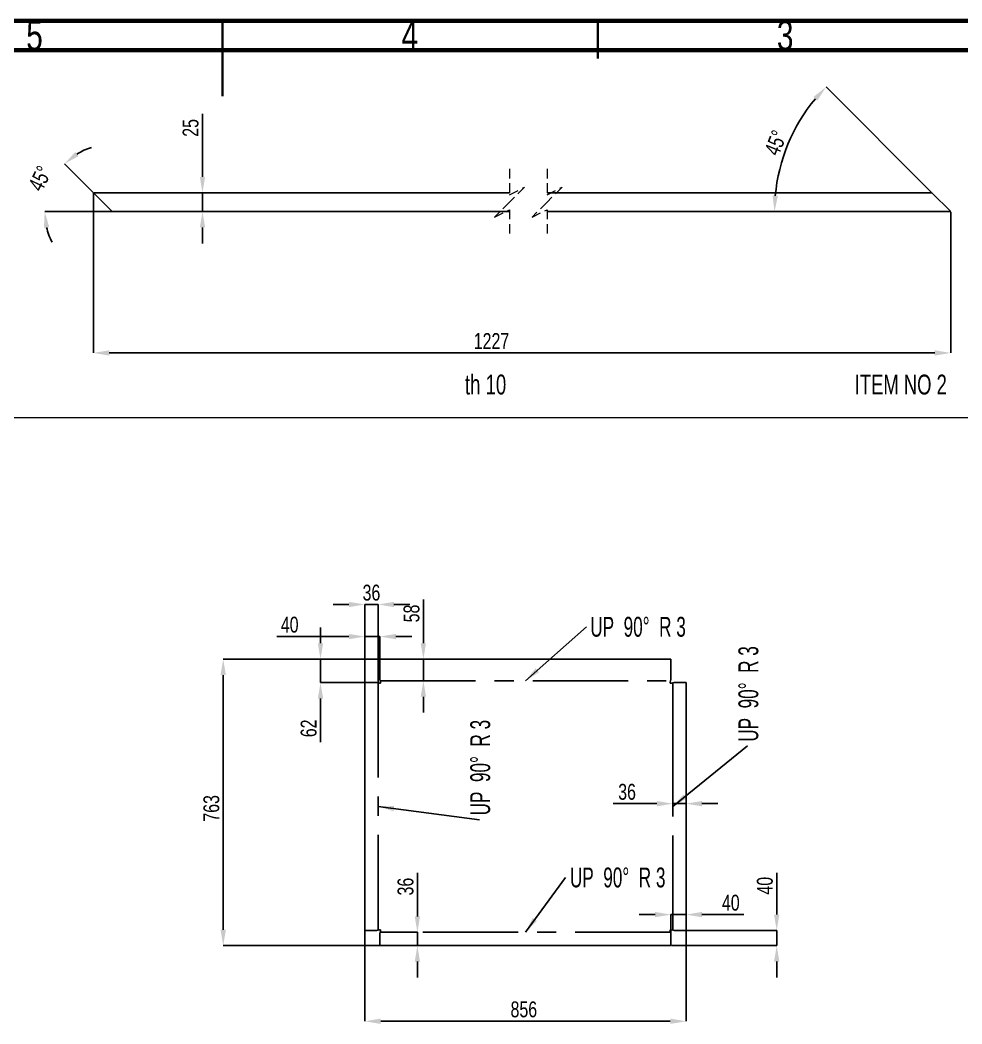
# Model space of a CAD drawing. Header units: millimetres. Extents: x 15 to 1266, y -324 to 294.
# Drawn here: x 1039.3 to 1164.8, y 160.7 to 294.4 of the extents above; entities that cross this region are included whole.
import ezdxf

# ---------------------------------------------------------------- set-up
doc = ezdxf.new("R2010")
doc.units = ezdxf.units.MM
doc.header["$PDSIZE"] = -1
doc.linetypes.add('CENTERX2', pattern=[20.32, 12.7, -2.54, 2.54, -2.54])
doc.linetypes.add('HIDDEN', pattern=[1.905, 1.27, -0.635])
doc.layers.add('FORMAT', color=7, linetype='Continuous')
doc.styles.add('SLDTEXTSTYLE0', font='TXT', dxfattribs={"width": 0.75})
doc.styles.add('SLDTEXTSTYLE14', font='TXT', dxfattribs={"width": 0.645833})
doc.styles.add('SLDTEXTSTYLE2', font='TXT', dxfattribs={"width": 0.7})
doc.styles.add('SLDTEXTSTYLE3', font='TXT', dxfattribs={"width": 0.694444})
doc.dimstyles.new('SLDDIMSTYLE1', dxfattribs={"dimtxt": 0.18, "dimasz": 2.116667, "dimexe": 0, "dimexo": 0.0625, "dimgap": 0, "dimtad": 0, "dimtih": 1, "dimtoh": 1, "dimdec": 0, "dimrnd": 1e-09, "dimzin": 0, "dimdsep": 46, "dimtxsty": 'Standard', "dimsah": 1, "dimcen": 0.09, "dimadec": 0, "dimazin": 0, "dimtfac": 2.116667, "dimtdec": 0, "dimtofl": 0, "dimtmove": 0, "dimatfit": 3, "dimfxl": 1, "dimfrac": 2, "dimtolj": 1, "dimtzin": 0, "dimarcsym": 0})
doc.dimstyles.new('SLDDIMSTYLE11', dxfattribs={"dimtxt": 2.116667, "dimasz": 2.116667, "dimexe": 0, "dimexo": 0.0625, "dimgap": 0.529167, "dimtad": 1, "dimdec": 0, "dimlfac": 20, "dimrnd": 1e-09, "dimzin": 12, "dimdsep": 46, "dimtxsty": 'SLDTEXTSTYLE0', "dimsah": 1, "dimcen": 0.09, "dimadec": 0, "dimazin": 3, "dimtfac": 1, "dimtdec": 0, "dimtmove": 0, "dimatfit": 0, "dimfxl": 1, "dimfrac": 2, "dimtolj": 1, "dimtzin": 12, "dimarcsym": 0})
doc.dimstyles.new('SLDDIMSTYLE12', dxfattribs={"dimtxt": 2.116667, "dimasz": 2.116667, "dimexe": 0, "dimexo": 0.0625, "dimgap": 0.529167, "dimtad": 1, "dimdec": 0, "dimlfac": 20, "dimrnd": 1e-09, "dimzin": 12, "dimdsep": 46, "dimtxsty": 'SLDTEXTSTYLE0', "dimsah": 1, "dimcen": 0.09, "dimadec": 0, "dimazin": 3, "dimtfac": 1, "dimtdec": 0, "dimtofl": 0, "dimtmove": 0, "dimatfit": 3, "dimfxl": 1, "dimfrac": 2, "dimtolj": 1, "dimtzin": 12, "dimarcsym": 0})
doc.dimstyles.new('SLDDIMSTYLE14', dxfattribs={"dimtxt": 2.116667, "dimasz": 2.116667, "dimexe": 0, "dimexo": 0.0625, "dimgap": 0.529167, "dimtad": 1, "dimdec": 4, "dimlfac": 10, "dimzin": 12, "dimdsep": 46, "dimtxsty": 'SLDTEXTSTYLE0', "dimsah": 1, "dimcen": 0.09, "dimazin": 3, "dimtfac": 1, "dimtofl": 0, "dimtmove": 0, "dimatfit": 3, "dimfxl": 1, "dimfrac": 2, "dimtolj": 1, "dimtzin": 12, "dimarcsym": 0})
doc.dimstyles.new('SLDDIMSTYLE8', dxfattribs={"dimtxt": 2.116667, "dimasz": 2.116667, "dimexe": 0, "dimexo": 0.0625, "dimgap": 0.529167, "dimtad": 1, "dimdec": 0, "dimlfac": 10, "dimrnd": 1e-09, "dimzin": 12, "dimdsep": 46, "dimtxsty": 'SLDTEXTSTYLE0', "dimsah": 1, "dimcen": 0.09, "dimadec": 0, "dimazin": 3, "dimtfac": 1, "dimtdec": 0, "dimtmove": 0, "dimatfit": 0, "dimfxl": 1, "dimfrac": 2, "dimtolj": 1, "dimtzin": 12, "dimarcsym": 0})
doc.dimstyles.new('SLDDIMSTYLE9', dxfattribs={"dimtxt": 2.116667, "dimasz": 2.116667, "dimexe": 0, "dimexo": 0.0625, "dimgap": 0.529167, "dimtad": 1, "dimdec": 0, "dimlfac": 10, "dimrnd": 1e-09, "dimzin": 12, "dimdsep": 46, "dimtxsty": 'SLDTEXTSTYLE0', "dimsah": 1, "dimcen": 0.09, "dimadec": 0, "dimazin": 3, "dimtfac": 1, "dimtdec": 0, "dimtofl": 0, "dimtmove": 0, "dimatfit": 3, "dimfxl": 1, "dimfrac": 2, "dimtolj": 1, "dimtzin": 12, "dimarcsym": 0})

# ---------------------------------------------------------------- blocks, each defined once
blk = doc.blocks.new('*D616')
at = {"layer": 'Defpoints', "color": 0}
for p in [(1085.22, 173.15), (1128.03, 173.15), (1085.22, 161.05)]:
    blk.add_point(p, dxfattribs=at)
at = {"layer": 'FORMAT', "color": 0, "lineweight": -2}
for p, q in [((1085.22, 173.09), (1085.22, 161.05)), ((1128.03, 173.09), (1128.03, 161.05)), ((1125.91, 161.05), (1087.34, 161.05))]:
    blk.add_line(p, q, dxfattribs=at)
at = {"layer": 'FORMAT', "color": 0}
for points in [[(1087.34, 161.41), (1087.34, 160.7), (1085.22, 161.05)], [(1125.91, 161.41), (1125.91, 160.7), (1128.03, 161.05)]]:
    blk.add_solid(points, dxfattribs=at)
at = {"layer": 'FORMAT', "color": 0, "insert": (1106.41, 163.7), "char_height": 2.117, "attachment_point": 2, "style": 'SLDTEXTSTYLE0'}
blk.add_mtext('\\A1;856', dxfattribs=at)
blk = doc.blocks.new('*D617')
at = {"layer": 'Defpoints', "color": 0}
for p in [(1066.36, 209.28), (1087.24, 209.28), (1087.24, 171.13)]:
    blk.add_point(p, dxfattribs=at)
at = {"layer": 'FORMAT', "color": 0, "lineweight": -2}
for p, q in [((1087.18, 209.28), (1066.36, 209.28)), ((1066.36, 173.24), (1066.36, 207.17)), ((1087.18, 171.13), (1066.36, 171.13))]:
    blk.add_line(p, q, dxfattribs=at)
at = {"layer": 'FORMAT', "color": 0}
for points in [[(1066.01, 207.17), (1066.72, 207.17), (1066.36, 209.28)], [(1066.01, 173.24), (1066.72, 173.24), (1066.36, 171.13)]]:
    blk.add_solid(points, dxfattribs=at)
at = {"layer": 'FORMAT', "color": 0, "insert": (1063.72, 189.41), "char_height": 2.117, "attachment_point": 2, "rotation": 90, "style": 'SLDTEXTSTYLE0'}
blk.add_mtext('\\A1;763', dxfattribs=at)
blk = doc.blocks.new('*D618')
at = {"layer": 'Defpoints', "color": 0}
for p in [(1087.24, 209.28), (1093.03, 209.28), (1087.28, 206.41)]:
    blk.add_point(p, dxfattribs=at)
at = {"layer": 'FORMAT', "color": 0, "lineweight": -2}
for p, q in [((1093.03, 211.4), (1093.03, 217.22)), ((1087.31, 209.28), (1093.03, 209.28)), ((1093.03, 206.41), (1093.03, 209.28)), ((1087.35, 206.41), (1093.03, 206.41)), ((1093.03, 204.29), (1093.03, 202.17))]:
    blk.add_line(p, q, dxfattribs=at)
at = {"layer": 'FORMAT', "color": 0}
for points in [[(1092.67, 211.4), (1093.38, 211.4), (1093.03, 209.28)], [(1092.67, 204.29), (1093.38, 204.29), (1093.03, 206.41)]]:
    blk.add_solid(points, dxfattribs=at)
at = {"layer": 'FORMAT', "color": 0, "insert": (1090.38, 215.37), "char_height": 2.117, "attachment_point": 2, "rotation": 90, "style": 'SLDTEXTSTYLE0'}
blk.add_mtext('\\A1;58', dxfattribs=at)
blk = doc.blocks.new('*D619')
at = {"layer": 'Defpoints', "color": 0}
for p in [(1128.03, 175.26), (1126, 172.73), (1128.03, 173.15)]:
    blk.add_point(p, dxfattribs=at)
at = {"layer": 'FORMAT', "color": 0, "lineweight": -2}
for p, q in [((1123.89, 175.26), (1121.77, 175.26)), ((1126, 172.79), (1126, 175.26)), ((1126, 175.26), (1128.03, 175.26)), ((1128.03, 173.21), (1128.03, 175.26)), ((1130.14, 175.26), (1135.7, 175.26))]:
    blk.add_line(p, q, dxfattribs=at)
at = {"layer": 'FORMAT', "color": 0}
for points in [[(1123.89, 175.62), (1123.89, 174.91), (1126, 175.26)], [(1130.14, 175.62), (1130.14, 174.91), (1128.03, 175.26)]]:
    blk.add_solid(points, dxfattribs=at)
at = {"layer": 'FORMAT', "color": 0, "insert": (1133.98, 177.91), "char_height": 2.117, "attachment_point": 2, "style": 'SLDTEXTSTYLE0'}
blk.add_mtext('\\A1;40', dxfattribs=at)
blk = doc.blocks.new('*D620')
at = {"layer": 'Defpoints', "color": 0}
for p in [(1128.03, 173.15), (1140.1, 173.15), (1126, 171.13)]:
    blk.add_point(p, dxfattribs=at)
at = {"layer": 'FORMAT', "color": 0, "lineweight": -2}
for p, q in [((1140.1, 175.27), (1140.1, 180.83)), ((1128.09, 173.15), (1140.1, 173.15)), ((1140.1, 171.13), (1140.1, 173.15)), ((1126.06, 171.13), (1140.1, 171.13)), ((1140.1, 169.01), (1140.1, 166.89))]:
    blk.add_line(p, q, dxfattribs=at)
at = {"layer": 'FORMAT', "color": 0}
for points in [[(1139.74, 175.27), (1140.45, 175.27), (1140.1, 173.15)], [(1139.74, 169.01), (1140.45, 169.01), (1140.1, 171.13)]]:
    blk.add_solid(points, dxfattribs=at)
at = {"layer": 'FORMAT', "color": 0, "insert": (1137.45, 179.11), "char_height": 2.117, "attachment_point": 2, "rotation": 90, "style": 'SLDTEXTSTYLE0'}
blk.add_mtext('\\A1;40', dxfattribs=at)
blk = doc.blocks.new('*D621')
at = {"layer": 'Defpoints', "color": 0}
for p in [(1087.24, 209.28), (1079.32, 206.16), (1085.22, 206.16)]:
    blk.add_point(p, dxfattribs=at)
at = {"layer": 'FORMAT', "color": 0, "lineweight": -2}
for p, q in [((1079.32, 211.4), (1079.32, 213.52)), ((1087.18, 209.28), (1079.32, 209.28)), ((1079.32, 209.28), (1079.32, 206.16)), ((1085.16, 206.16), (1079.32, 206.16)), ((1079.32, 204.04), (1079.32, 198.22))]:
    blk.add_line(p, q, dxfattribs=at)
at = {"layer": 'FORMAT', "color": 0}
for points in [[(1078.97, 211.4), (1079.68, 211.4), (1079.32, 209.28)], [(1078.97, 204.04), (1079.68, 204.04), (1079.32, 206.16)]]:
    blk.add_solid(points, dxfattribs=at)
at = {"layer": 'FORMAT', "color": 0, "insert": (1076.68, 200.07), "char_height": 2.117, "attachment_point": 2, "rotation": 90, "style": 'SLDTEXTSTYLE0'}
blk.add_mtext('\\A1;62', dxfattribs=at)
blk = doc.blocks.new('*D622')
at = {"layer": 'Defpoints', "color": 0}
for p in [(1085.22, 212.29), (1087.24, 209.28), (1085.22, 206.16)]:
    blk.add_point(p, dxfattribs=at)
at = {"layer": 'FORMAT', "color": 0, "lineweight": -2}
for p, q in [((1083.1, 212.29), (1073.5, 212.29)), ((1085.22, 206.22), (1085.22, 212.29)), ((1087.24, 212.29), (1085.22, 212.29)), ((1087.24, 209.35), (1087.24, 212.29)), ((1089.36, 212.29), (1091.48, 212.29))]:
    blk.add_line(p, q, dxfattribs=at)
at = {"layer": 'FORMAT', "color": 0}
for points in [[(1083.1, 212.65), (1083.1, 211.94), (1085.22, 212.29)], [(1089.36, 212.65), (1089.36, 211.94), (1087.24, 212.29)]]:
    blk.add_solid(points, dxfattribs=at)
at = {"layer": 'FORMAT', "color": 0, "insert": (1075.22, 214.94), "char_height": 2.117, "attachment_point": 2, "style": 'SLDTEXTSTYLE0'}
blk.add_mtext('\\A1;40', dxfattribs=at)
blk = doc.blocks.new('*D623')
at = {"layer": 'Defpoints', "color": 0}
for p in [(1126.25, 206.12), (1128.03, 206.16), (1126.25, 190.04)]:
    blk.add_point(p, dxfattribs=at)
at = {"layer": 'FORMAT', "color": 0, "lineweight": -2}
for p, q in [((1126.25, 206.06), (1126.25, 190.04)), ((1128.03, 206.1), (1128.03, 190.04)), ((1124.13, 190.04), (1118.31, 190.04)), ((1128.03, 190.04), (1126.25, 190.04)), ((1130.14, 190.04), (1132.26, 190.04))]:
    blk.add_line(p, q, dxfattribs=at)
at = {"layer": 'FORMAT', "color": 0}
for points in [[(1124.13, 190.39), (1124.13, 189.68), (1126.25, 190.04)], [(1130.14, 190.39), (1130.14, 189.68), (1128.03, 190.04)]]:
    blk.add_solid(points, dxfattribs=at)
at = {"layer": 'FORMAT', "color": 0, "insert": (1120.16, 192.68), "char_height": 2.117, "attachment_point": 2, "style": 'SLDTEXTSTYLE0'}
blk.add_mtext('\\A1;36', dxfattribs=at)
blk = doc.blocks.new('*D624')
at = {"layer": 'Defpoints', "color": 0}
for p in [(1087.28, 172.9), (1087.24, 171.13), (1092.23, 171.13)]:
    blk.add_point(p, dxfattribs=at)
at = {"layer": 'FORMAT', "color": 0, "lineweight": -2}
for p, q in [((1092.23, 175.02), (1092.23, 180.84)), ((1087.35, 172.9), (1092.23, 172.9)), ((1092.23, 171.13), (1092.23, 172.9)), ((1087.31, 171.13), (1092.23, 171.13)), ((1092.23, 169.01), (1092.23, 166.89))]:
    blk.add_line(p, q, dxfattribs=at)
at = {"layer": 'FORMAT', "color": 0}
for points in [[(1091.88, 175.02), (1092.58, 175.02), (1092.23, 172.9)], [(1091.88, 169.01), (1092.58, 169.01), (1092.23, 171.13)]]:
    blk.add_solid(points, dxfattribs=at)
at = {"layer": 'FORMAT', "color": 0, "insert": (1089.58, 178.99), "char_height": 2.117, "attachment_point": 2, "rotation": 90, "style": 'SLDTEXTSTYLE0'}
blk.add_mtext('\\A1;36', dxfattribs=at)
blk = doc.blocks.new('*D625')
at = {"layer": 'Defpoints', "color": 0}
for p in [(1085.22, 216.57), (1085.22, 206.16), (1087, 206.12)]:
    blk.add_point(p, dxfattribs=at)
at = {"layer": 'FORMAT', "color": 0, "lineweight": -2}
for p, q in [((1083.1, 216.57), (1080.99, 216.57)), ((1085.22, 206.22), (1085.22, 216.57)), ((1087, 216.57), (1085.22, 216.57)), ((1087, 206.18), (1087, 216.57)), ((1089.11, 216.57), (1091.23, 216.57))]:
    blk.add_line(p, q, dxfattribs=at)
at = {"layer": 'FORMAT', "color": 0}
for points in [[(1083.1, 216.92), (1083.1, 216.21), (1085.22, 216.57)], [(1089.11, 216.92), (1089.11, 216.21), (1087, 216.57)]]:
    blk.add_solid(points, dxfattribs=at)
at = {"layer": 'FORMAT', "color": 0, "insert": (1086.11, 219.21), "char_height": 2.117, "attachment_point": 2, "style": 'SLDTEXTSTYLE0'}
blk.add_mtext('\\A1;36', dxfattribs=at)
blk = doc.blocks.new('SW_NOTE_0_29')
at = {"layer": 'FORMAT', "color": 0, "insert": (0.52, 1.35), "char_height": 2.6458, "attachment_point": 1, "style": 'SLDTEXTSTYLE14'}
blk.add_mtext('UP  90°  R 3', dxfattribs=at)
blk = doc.blocks.new('SW_NOTE_0_30')
at = {"layer": 'FORMAT', "color": 0, "insert": (0.59, 1.34), "char_height": 2.6458, "attachment_point": 1, "style": 'SLDTEXTSTYLE14'}
blk.add_mtext('UP  90°  R 3', dxfattribs=at)
blk = doc.blocks.new('SW_NOTE_0_31')
at = {"layer": 'FORMAT', "color": 0, "insert": (-1.23, 0.53), "char_height": 2.6458, "attachment_point": 1, "rotation": 90, "style": 'SLDTEXTSTYLE14'}
blk.add_mtext('UP  90°  R 3', dxfattribs=at)
blk = doc.blocks.new('SW_NOTE_0_32')
at = {"layer": 'FORMAT', "color": 0, "insert": (-1.21, 0.59), "char_height": 2.6458, "attachment_point": 1, "rotation": 90, "style": 'SLDTEXTSTYLE14'}
blk.add_mtext('UP  90°  R 3', dxfattribs=at)
blk = doc.blocks.new('*D649')
at = {"layer": 'Defpoints', "color": 0}
for p in [(1049.07, 271.4), (1163.28, 268.9), (1049.07, 250.07)]:
    blk.add_point(p, dxfattribs=at)
at = {"layer": 'FORMAT', "color": 0, "lineweight": -2}
for p, q in [((1049.07, 271.34), (1049.07, 250.07)), ((1163.28, 268.84), (1163.28, 250.07)), ((1161.16, 250.07), (1051.18, 250.07))]:
    blk.add_line(p, q, dxfattribs=at)
at = {"layer": 'FORMAT', "color": 0}
for points in [[(1051.18, 250.43), (1051.18, 249.72), (1049.07, 250.07)], [(1161.16, 250.43), (1161.16, 249.72), (1163.28, 250.07)]]:
    blk.add_solid(points, dxfattribs=at)
at = {"layer": 'FORMAT', "color": 0, "insert": (1102.1, 252.72), "char_height": 2.117, "attachment_point": 2, "style": 'SLDTEXTSTYLE0'}
blk.add_mtext('\\A1;1227', dxfattribs=at)
blk = doc.blocks.new('*D650')
at = {"layer": 'Defpoints', "color": 0}
for p in [(1142.95, 280.64), (1160.78, 271.4), (1051.57, 268.9), (1163.28, 268.9), (1163.28, 268.9)]:
    blk.add_point(p, dxfattribs=at)
at = {"layer": 'FORMAT', "color": 0, "lineweight": -2}
blk.add_line((1160.73, 271.45), (1146.68, 285.5), dxfattribs=at)
blk.add_arc((1163.28, 268.9), 23.47, 140.1683, 174.8317, dxfattribs=at)
at = {"layer": 'FORMAT', "color": 0}
for points in [[(1144.99, 284.18), (1145.51, 283.7), (1146.68, 285.5)], [(1140.25, 271), (1139.55, 271.03), (1139.8, 268.9)]]:
    blk.add_solid(points, dxfattribs=at)
at = {"layer": 'FORMAT', "color": 0, "insert": (1138.37, 276.97), "char_height": 2.117, "attachment_point": 1, "rotation": 67.9918, "style": 'SLDTEXTSTYLE0'}
blk.add_mtext('\\A1;45°', dxfattribs=at)
blk = doc.blocks.new('*D651')
at = {"layer": 'Defpoints', "color": 0}
for p in [(1049.07, 271.4), (1051.57, 268.9), (1063.6, 268.9)]:
    blk.add_point(p, dxfattribs=at)
at = {"layer": 'FORMAT', "color": 0, "lineweight": -2}
for p, q in [((1063.6, 273.52), (1063.6, 281.91)), ((1049.13, 271.4), (1063.6, 271.4)), ((1063.6, 268.9), (1063.6, 271.4)), ((1051.63, 268.9), (1063.6, 268.9)), ((1063.6, 266.79), (1063.6, 264.67))]:
    blk.add_line(p, q, dxfattribs=at)
at = {"layer": 'FORMAT', "color": 0}
for points in [[(1063.25, 273.52), (1063.95, 273.52), (1063.6, 271.4)], [(1063.25, 266.79), (1063.95, 266.79), (1063.6, 268.9)]]:
    blk.add_solid(points, dxfattribs=at)
at = {"layer": 'FORMAT', "color": 0, "insert": (1060.95, 280.05), "char_height": 2.117, "attachment_point": 2, "rotation": 90, "style": 'SLDTEXTSTYLE0'}
blk.add_mtext('\\A1;25', dxfattribs=at)
blk = doc.blocks.new('*D652')
at = {"layer": 'Defpoints', "color": 0}
for p in [(1042.89, 271.23), (1049.07, 271.4), (1051.57, 268.9), (1051.57, 268.9), (1163.28, 268.9)]:
    blk.add_point(p, dxfattribs=at)
at = {"layer": 'FORMAT', "color": 0, "lineweight": -2}
for p, q in [((1049.02, 271.45), (1045.21, 275.26)), ((1051.51, 268.9), (1042.58, 268.9))]:
    blk.add_line(p, q, dxfattribs=at)
for start, end in [(107.9477, 121.4739), (193.5261, 207.0523)]:
    blk.add_arc((1051.57, 268.9), 8.99, start, end, dxfattribs=at)
at = {"layer": 'FORMAT', "color": 0}
for points in [[(1047.09, 276.29), (1046.66, 276.84), (1045.21, 275.26)], [(1042.48, 266.76), (1043.18, 266.84), (1042.58, 268.9)]]:
    blk.add_solid(points, dxfattribs=at)
at = {"layer": 'FORMAT', "color": 0, "insert": (1040.3, 272.34), "char_height": 2.117, "attachment_point": 1, "rotation": 63.9765, "style": 'SLDTEXTSTYLE0'}
blk.add_mtext('\\A1;45°', dxfattribs=at)

msp = doc.modelspace()

# ---------------------------------------------------------------- linework, layer by layer
at = {"color": 7, "linetype": 'Continuous', "lineweight": 70}
for p, q in [((866.2637935, 294.2908887), (1266.2637935, 294.2908887)), ((871.2637935, 290.4244138), (1260.6662656, 290.4244138))]:
    msp.add_line(p, q, dxfattribs=at)
at = {"color": 7, "linetype": 'Continuous', "lineweight": 35}
for p, q in [((1066.2637935, 294.2918887), (1066.2637935, 284.2898887)), ((1066.2637935, 289.2908887), (1066.2637935, 294.2908887)), ((1116.2637935, 289.2908887), (1116.2637935, 294.2908887))]:
    msp.add_line(p, q, dxfattribs=at)
at = {"color": 7, "linetype": 'HIDDEN', "lineweight": 18}
for p, q in [((1104.5076488, 274.5780468), (1104.5076488, 271.1530468)), ((1109.5076488, 274.5780468), (1109.5076488, 271.1530468)), ((1104.5076488, 271.1530468), (1106.5076488, 272.1530468)), ((1106.5076488, 272.1530468), (1104.5076488, 270.1530468)), ((1109.5076488, 271.1530468), (1111.5076488, 272.1530468)), ((1111.5076488, 272.1530468), (1109.5076488, 270.1530468)), ((1104.5076488, 270.1530468), (1102.5076488, 268.1530468)), ((1109.5076488, 270.1530468), (1107.5076488, 268.1530468)), ((1102.5076488, 268.1530468), (1104.5076488, 269.1530468)), ((1104.5076488, 269.1530468), (1104.5076488, 265.7280468)), ((1107.5076488, 268.1530468), (1109.5076488, 269.1530468)), ((1109.5076488, 269.1530468), (1109.5076488, 265.7280468))]:
    msp.add_line(p, q, dxfattribs=at)
at = {"color": 7, "linetype": 'Continuous', "lineweight": 25}
for p, q in [((1104.5076489, 271.4030468), (1049.0679599, 271.4030468)), ((1049.0679599, 271.4030468), (1051.5679575, 268.9030468)), ((1160.7779617, 271.4030468), (1109.5076489, 271.4030468)), ((1163.2779593, 268.9030468), (1160.7779617, 271.4030468)), ((1051.5679575, 268.9030468), (1104.5076489, 268.9030468)), ((1109.5076489, 268.9030468), (1163.2779593, 268.9030468)), ((1087.243361, 209.2838446), (1087.243361, 206.5838446)), ((1087.243361, 209.2838446), (1126.0019397, 209.2838446)), ((1126.0019397, 206.5838446), (1126.0019397, 209.2838446)), ((1085.2192212, 173.1523888), (1085.2192212, 206.1597048)), ((1086.8192212, 206.1597048), (1085.2192212, 206.1597048)), ((1087.1726503, 206.0804154), (1086.8192212, 206.1597048)), ((1087.3226503, 206.0804154), (1087.1726503, 206.0804154)), ((1087.243361, 206.5838446), (1087.3226503, 206.2304154)), ((1087.3226503, 206.2304154), (1087.3226503, 206.0804154)), ((1125.9226503, 206.2304154), (1126.0019397, 206.5838446)), ((1125.9226503, 206.2304154), (1125.9226503, 206.0804154)), ((1125.9226503, 206.0804154), (1126.0726503, 206.0804154)), ((1126.4260795, 206.1597048), (1126.0726503, 206.0804154)), ((1128.0260795, 206.1597048), (1126.4260795, 206.1597048)), ((1128.0260795, 206.1597048), (1128.0260795, 173.1523888)), ((1085.2192212, 173.1523888), (1086.8192212, 173.1523888)), ((1086.8192212, 173.1523888), (1087.1726503, 173.2316781)), ((1087.3226503, 173.2316781), (1087.1726503, 173.2316781)), ((1087.3226503, 173.0816781), (1087.243361, 172.7282489)), ((1087.243361, 172.7282489), (1087.243361, 171.1282489)), ((1087.3226503, 173.0816781), (1087.3226503, 173.2316781)), ((1125.9226503, 173.2316781), (1126.0726503, 173.2316781)), ((1125.9226503, 173.0816781), (1125.9226503, 173.2316781)), ((1126.0019397, 172.7282489), (1125.9226503, 173.0816781)), ((1126.0019397, 171.1282489), (1126.0019397, 172.7282489)), ((1126.0726503, 173.2316781), (1126.4260795, 173.1523888)), ((1126.4260795, 173.1523888), (1128.0260795, 173.1523888)), ((1126.0019397, 171.1282489), (1087.243361, 171.1282489))]:
    msp.add_line(p, q, dxfattribs=at)
at = {"color": 7, "linetype": 'Continuous', "lineweight": 18}
msp.add_line((871.5059989, 241.4892003), (1169.1110028, 241.4892003), dxfattribs=at)
at = {"color": 7, "linetype": 'CENTERX2'}
for p, q in [((1086.9959358, 173.1920334), (1086.9959358, 206.1200601)), ((1087.2830057, 206.40713), (1125.962295, 206.40713)), ((1126.2493649, 206.1200601), (1126.2493649, 173.1920334)), ((1125.962295, 172.9049635), (1087.2830057, 172.9049635))]:
    msp.add_line(p, q, dxfattribs=at)

# ---------------------------------------------------------------- block references
at = {"layer": 'FORMAT'}
for name, p in [('SW_NOTE_0_29', (1114.7415404, 213.5729926)), ('SW_NOTE_0_31', (1136.2264741, 197.757509)), ('SW_NOTE_0_32', (1100.4823851, 187.8826829)), ('SW_NOTE_0_30', (1111.9598992, 180.1932986))]:
    msp.add_blockref(name, p, dxfattribs=at)

# ---------------------------------------------------------------- texts
at = {"color": 7, "linetype": 'Continuous', "lineweight": 0}
for s, insert, char_height, attachment_point, style in [('5', (1041.2238305, 294.3510428), 3.96875, 2, 'SLDTEXTSTYLE0'), ('4', (1091.2238305, 294.3510428), 3.96875, 2, 'SLDTEXTSTYLE0'), ('3', (1141.2238305, 294.3510428), 3.96875, 2, 'SLDTEXTSTYLE0'), ('th 10', (1098.5576439, 247.1877315), 2.64583333, 1, 'SLDTEXTSTYLE2'), ('ITEM NO 2', (1150.4783033, 247.1877315), 2.64583333, 1, 'SLDTEXTSTYLE3')]:
    msp.add_mtext(s, dxfattribs=dict(at, insert=insert, char_height=char_height, attachment_point=attachment_point, style=style))

# ---------------------------------------------------------------- dimensions: what is measured, and where the dimension line sits
at = {"layer": 'FORMAT'}
for base, line1, line2, picture, middle in [((1142.9496463, 280.6396035), ((1163.2779588, 268.9030468), (1160.7779588, 271.4030468)), ((1051.5679604, 268.9030468), (1163.2779588, 268.9030468)), '*D650', (1141.5153305, 277.6993565)), ((1042.8872728, 271.22903), ((1049.0679604, 271.4030468), (1051.5679604, 268.9030468)), ((1163.2779588, 268.9030468), (1051.5679604, 268.9030468)), '*D652', (1043.4921989, 272.845966))]:
    dim = msp.add_angular_dim_2l(base=base, line1=line1, line2=line2, dimstyle='SLDDIMSTYLE14', dxfattribs=at)
    dim.commit()
    dim.dimension.update_dxf_attribs({"geometry": picture, "text_midpoint": middle, "dimtype": 162})
for base, p1, p2, dimstyle, picture, middle in [((1063.598389, 268.9030468), (1049.0679604, 271.4030468), (1051.5679604, 268.9030468), 'SLDDIMSTYLE8', '*D651', (1063.598389, 280.0539153)), ((1093.0269775, 209.2838446), (1087.2830057, 206.40713), (1087.243361, 209.2838446), 'SLDDIMSTYLE11', '*D618', (1093.0269775, 215.3692613)), ((1079.3249896, 206.1597048), (1087.243361, 209.2838446), (1085.2192212, 206.1597048), 'SLDDIMSTYLE11', '*D621', (1079.3249896, 200.0742881)), ((1066.364458, 209.2838446), (1087.243361, 171.1282489), (1087.243361, 209.2838446), 'SLDDIMSTYLE12', '*D617', (1066.364458, 189.4055682)), ((1092.2295823, 171.1282489), (1087.2830057, 172.9049635), (1087.243361, 171.1282489), 'SLDDIMSTYLE11', '*D624', (1092.2295823, 178.9903802)), ((1140.0962722, 173.1523888), (1126.0019397, 171.1282489), (1128.0260795, 173.1523888), 'SLDDIMSTYLE11', '*D620', (1140.0962722, 179.1055138))]:
    dim = msp.add_linear_dim(base=base, p1=p1, p2=p2, angle=90, dimstyle=dimstyle, dxfattribs=at)
    dim.commit()
    dim.dimension.update_dxf_attribs({"geometry": picture, "text_midpoint": middle, "dimtype": 160})
dim = msp.add_linear_dim(base=(1049.0679604, 250.0728896), p1=(1163.2779588, 268.9030468), p2=(1049.0679604, 271.4030468), text='1227', dimstyle='SLDDIMSTYLE9', dxfattribs=at)
dim.commit()
dim.dimension.update_dxf_attribs({"geometry": '*D649', "text_midpoint": (1102.1032919, 250.0728896), "dimtype": 160})
for base, p1, p2, dimstyle, picture, middle in [((1085.2192212, 216.5657534), (1086.9959358, 206.1200601), (1085.2192212, 206.1597048), 'SLDDIMSTYLE11', '*D625', (1086.1075785, 216.5657534)), ((1085.2192212, 212.2932648), (1087.243361, 209.2838446), (1085.2192212, 206.1597048), 'SLDDIMSTYLE11', '*D622', (1075.2192212, 212.2932648)), ((1126.2493649, 190.0366539), (1128.0260795, 206.1597048), (1126.2493649, 206.1200601), 'SLDDIMSTYLE11', '*D623', (1120.1639483, 190.0366539)), ((1128.0260795, 175.2636974), (1126.0019397, 172.7282489), (1128.0260795, 173.1523888), 'SLDDIMSTYLE11', '*D619', (1133.9792045, 175.2636974)), ((1085.2192212, 161.0532489), (1128.0260795, 173.1523888), (1085.2192212, 173.1523888), 'SLDDIMSTYLE12', '*D616', (1106.4129816, 161.0532489))]:
    dim = msp.add_linear_dim(base=base, p1=p1, p2=p2, dimstyle=dimstyle, dxfattribs=at)
    dim.commit()
    dim.dimension.update_dxf_attribs({"geometry": picture, "text_midpoint": middle, "dimtype": 160})

# ---------------------------------------------------------------- leaders
for points in [[(1106.6226503, 206.40713), (1114.7415404, 213.5729926)], [(1126.2493649, 189.6560468), (1136.2264741, 197.757509)], [(1086.9959358, 189.6560468), (1100.4823851, 187.8826829)], [(1106.6226503, 172.9049635), (1111.9598992, 180.1932986)]]:
    msp.add_leader(points, dimstyle='SLDDIMSTYLE1', dxfattribs=at)

doc.saveas('drawing.dxf')
